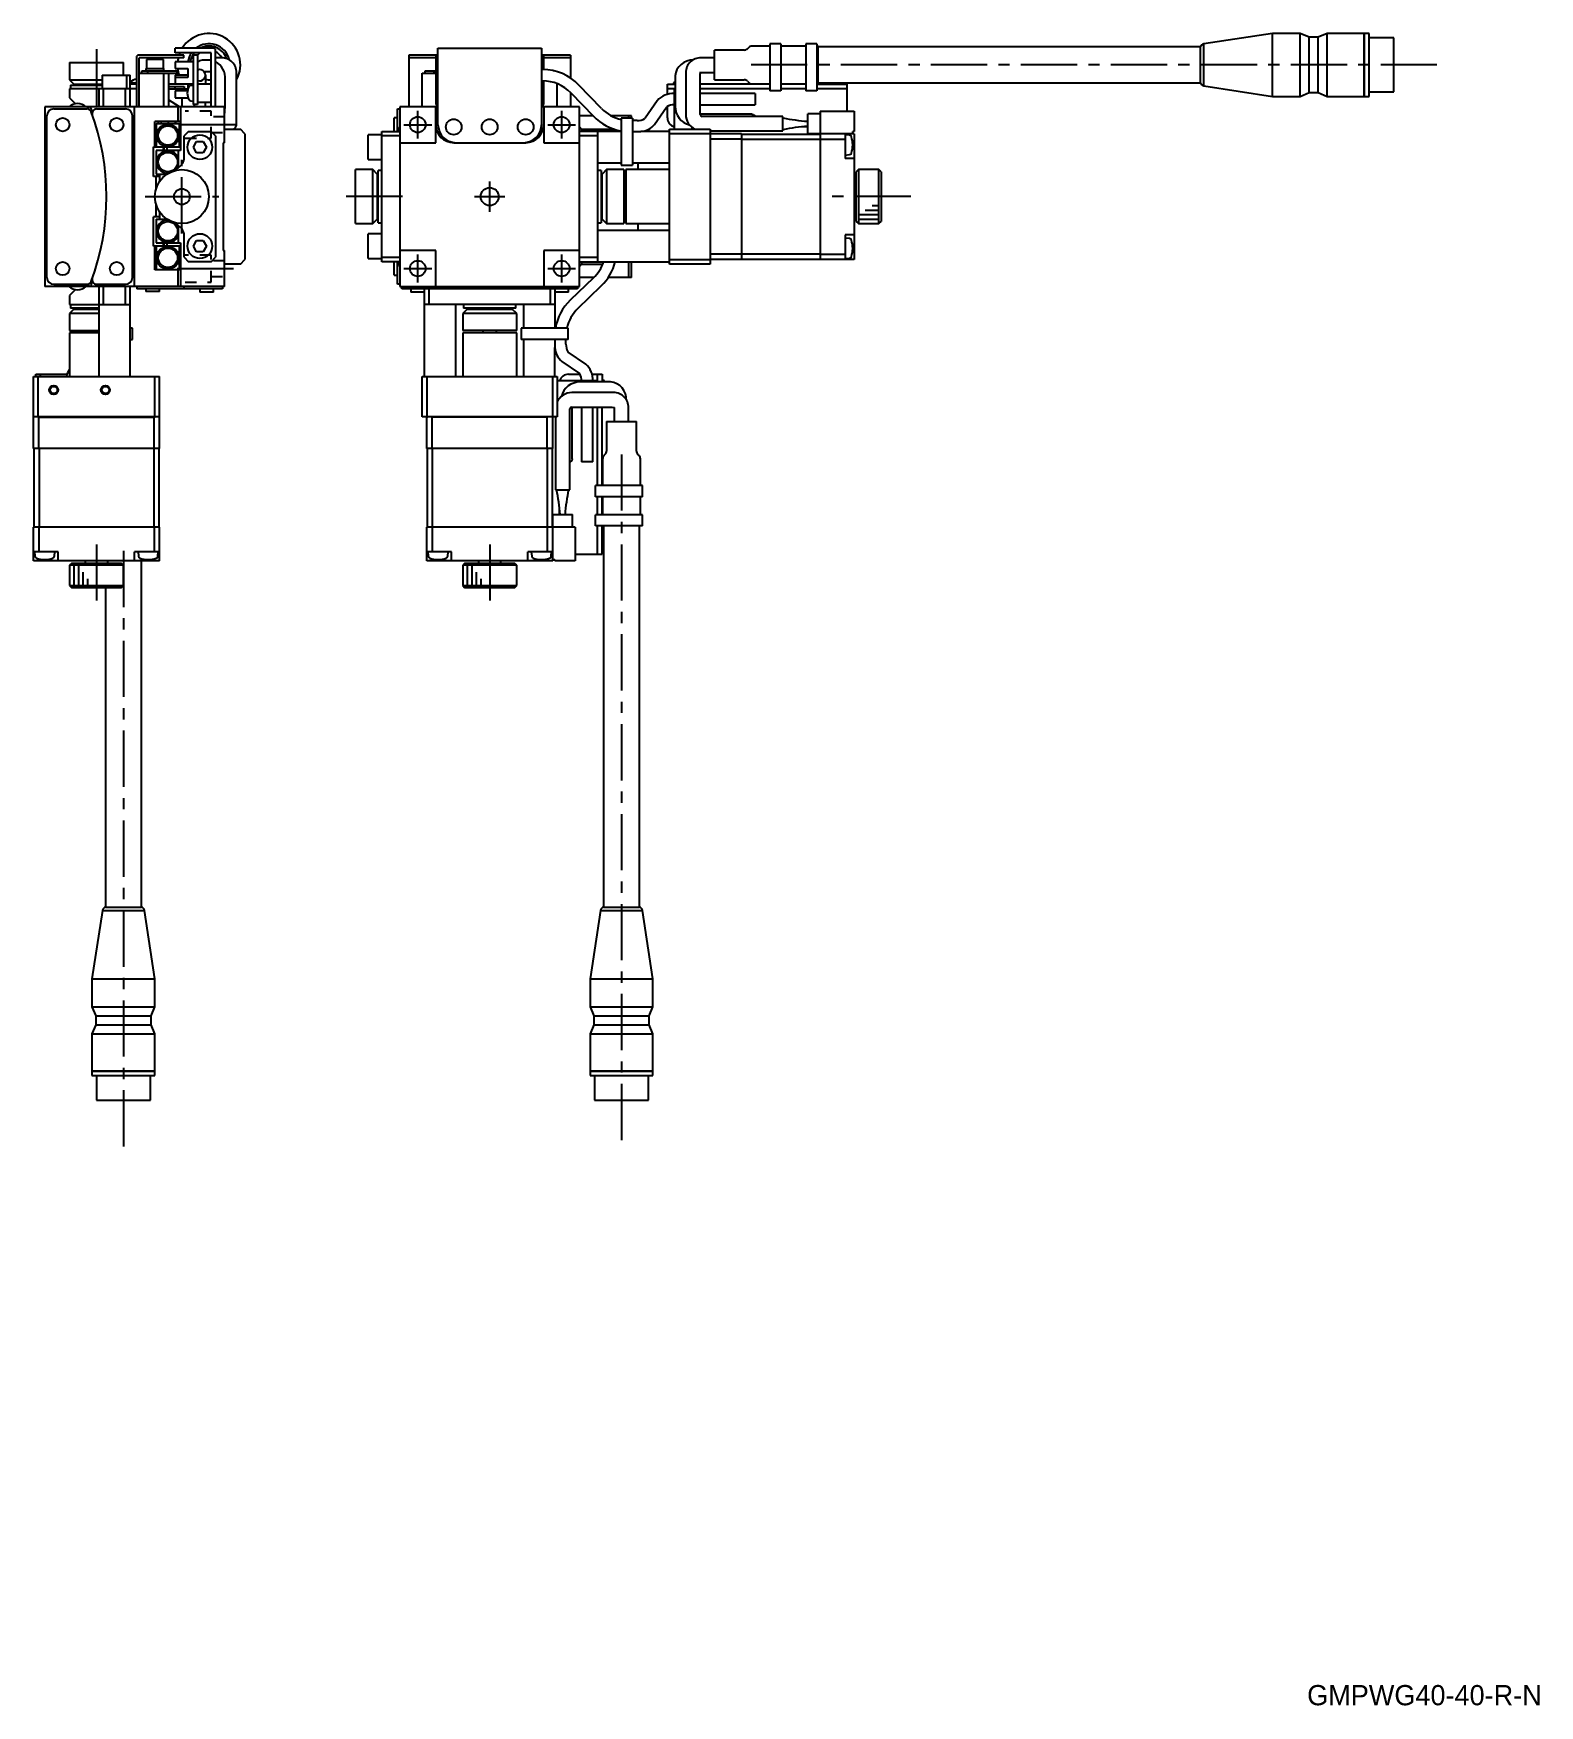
# Model space of a CAD drawing. Extents: x -229 to 424, y 17 to 459.
# Drawn here: x 88.8 to 423.7, y 16.9 to 388.9 of the extents above; entities that cross this region are included whole.
import ezdxf

# ---------------------------------------------------------------- set-up
doc = ezdxf.new("R2010")
doc.units = 0
doc.header["$LTSCALE"] = 10
doc.linetypes.add('CENTER', pattern=[2, 1.25, -0.25, 0.25, -0.25])
doc.linetypes.add('DOT', pattern=[0.5, 0.25, -0.25])
doc.layers.add('1', color=7, linetype='CONTINUOUS')
doc.styles.get("Standard").update_dxf_attribs({"font": 'FGP教科書体NT-M'})

msp = doc.modelspace()

# ---------------------------------------------------------------- linework, layer by layer
at = {"layer": '1', "color": 7, "linetype": 'CONTINUOUS'}
for p, q in [((364.279186, 388.86519), (349.045203, 386.549516)), ((364.279186, 374.865192), (364.279186, 388.86519)), ((370.472185, 388.86519), (364.279186, 388.86519)), ((370.472185, 374.865192), (370.472185, 388.86519)), ((372.472185, 388.015191), (370.472185, 388.86519)), ((372.472185, 375.715191), (372.472185, 388.015191)), ((374.472185, 388.015191), (372.472185, 388.015191)), ((376.472185, 388.86519), (374.472185, 388.015191)), ((374.472185, 375.715191), (374.472185, 388.015191)), ((376.472185, 374.865192), (376.472185, 388.86519)), ((384.729185, 388.86519), (376.472185, 388.86519)), ((384.729185, 374.865192), (384.729185, 388.86519)), ((384.779185, 388.81519), (384.729185, 388.86519)), ((384.779185, 374.865192), (384.779185, 388.86519)), ((385.779187, 388.86519), (384.779185, 388.86519)), ((385.779187, 374.865192), (385.779187, 388.86519)), ((391.279188, 387.865189), (385.779187, 387.865189)), ((391.279188, 375.865193), (391.279188, 387.865189)), ((111.744128, 383.565191), (111.744128, 372.565191)), ((122.244128, 384.065191), (112.244128, 384.065191)), ((122.244128, 383.465191), (112.344128, 383.465191)), ((112.344128, 372.565191), (112.344128, 383.465191)), ((120.344128, 384.565191), (120.344128, 385.565191)), ((128.844128, 385.565191), (120.344128, 385.565191)), ((128.344128, 384.565191), (120.344128, 384.565191)), ((122.244128, 383.465191), (122.244128, 384.065191)), ((125.344128, 384.065191), (124.344128, 384.065191)), ((124.344128, 384.065191), (124.344128, 373.065191)), ((125.344128, 384.065191), (125.344128, 373.065191)), ((128.344128, 372.565191), (128.344128, 384.565191)), ((129.344128, 372.565191), (129.344128, 385.065191)), ((130.98676, 383.41372), (129.344128, 383.41372)), ((178.77919, 384.065191), (172.279189, 384.065191)), ((172.279189, 384.065191), (172.279189, 372.565191)), ((178.27919, 383.465191), (172.279189, 383.465191)), ((178.27919, 384.065191), (178.27919, 373.065191)), ((178.77919, 385.565191), (201.77919, 385.565191)), ((178.77919, 368.565191), (178.77919, 385.565191)), ((201.77919, 385.565191), (201.77919, 368.565191)), ((208.279189, 384.065191), (201.77919, 384.065191)), ((202.27919, 380.812528), (202.27919, 384.065191)), ((208.279189, 383.465191), (202.27919, 383.465191)), ((208.279189, 384.065191), (208.279189, 378.922842)), ((240.279186, 383.41372), (236.893403, 383.41372)), ((240.279186, 378.565191), (240.279186, 385.165191)), ((246.864973, 385.165191), (240.279186, 385.165191)), ((247.886293, 385.772298), (247.572079, 385.458084)), ((252.52919, 386.065191), (248.5934, 386.065191)), ((255.029186, 386.565191), (252.529186, 386.565191)), ((252.529186, 386.565191), (252.529186, 376.065191)), ((255.029186, 386.565191), (255.029186, 376.065191)), ((260.52919, 386.065191), (255.02919, 386.065191)), ((263.029186, 386.565191), (260.529186, 386.565191)), ((260.529186, 386.565191), (260.529186, 376.065191)), ((263.029186, 386.565191), (263.029186, 376.065191)), ((263.279186, 386.065191), (263.02919, 386.065191)), ((263.279186, 377.665191), (263.279186, 386.065191)), ((348.32153, 385.865191), (263.279186, 385.865191)), ((348.32153, 377.865191), (348.32153, 385.865191)), ((349.045203, 377.180865), (349.045203, 386.549516)), ((96.844128, 382.365191), (96.844128, 378.565191)), ((96.844128, 382.365191), (108.844128, 382.365191)), ((104.094128, 379.565191), (104.094128, 376.565191)), ((104.094128, 379.565191), (110.344128, 379.565191)), ((108.844128, 379.565191), (108.844128, 382.365191)), ((109.594128, 376.565191), (109.594128, 379.565191)), ((110.344128, 372.565191), (110.344128, 379.565191)), ((112.344128, 380.065191), (120.969055, 380.065191)), ((112.960615, 380.065191), (112.960615, 380.565191)), ((112.960615, 380.565191), (120.969055, 380.565191)), ((113.844128, 381.065191), (117.844128, 381.065191)), ((113.844128, 381.065191), (113.844128, 380.565191)), ((117.744128, 383.065191), (113.944128, 383.065191)), ((113.944128, 383.065191), (113.944128, 381.065191)), ((114.295605, 380.065191), (114.295605, 380.565191)), ((117.744128, 381.065191), (117.744128, 383.065191)), ((117.844128, 380.565191), (117.844128, 381.065191)), ((117.844128, 372.565191), (117.844128, 380.065191)), ((118.844128, 380.065191), (118.844128, 372.565191)), ((120.344128, 382.565191), (120.344128, 381.065191)), ((124.344128, 382.565191), (120.344128, 382.565191)), ((120.344128, 381.065191), (123.144128, 381.065191)), ((123.144128, 379.565191), (120.344128, 379.565191)), ((120.344128, 379.565191), (120.344128, 377.565191)), ((120.759998, 380.065191), (120.759998, 380.565191)), ((120.969055, 380.065191), (120.969055, 380.565191)), ((123.144128, 381.065191), (123.144128, 379.065191)), ((128.102355, 382.889603), (126.334588, 382.889603)), ((126.783726, 380.389603), (128.102355, 380.389603)), ((127.094128, 379.565191), (127.094128, 377.565191)), ((128.344185, 382.878955), (128.102355, 382.889603)), ((128.102355, 380.389603), (128.344128, 380.291537)), ((134.000974, 368.81372), (134.000974, 379.81372)), ((175.279189, 372.565191), (175.279189, 380.065191)), ((175.279189, 380.065191), (178.27919, 380.065191)), ((175.933317, 380.065191), (175.933317, 380.565191)), ((175.933317, 380.565191), (178.27919, 380.565191)), ((177.92236, 380.065191), (177.92236, 380.565191)), ((178.235946, 380.065191), (178.235946, 380.565191)), ((202.034442, 380.815191), (201.77919, 380.815191)), ((204.625062, 380.565191), (204.392937, 380.565191)), ((204.625062, 380.565191), (204.625062, 380.512848)), ((233.87919, 379.81372), (233.87919, 370.81372)), ((235.31015, 382.889603), (234.875855, 382.889603)), ((237.07919, 379.81372), (237.209087, 380.316173)), ((237.07919, 370.81372), (237.07919, 379.81372)), ((237.151971, 380.21372), (240.279186, 380.21372)), ((96.844128, 378.565191), (104.094128, 378.565191)), ((96.844128, 378.565191), (97.844128, 377.565191)), ((96.844128, 376.565191), (96.844128, 374.565191)), ((111.744128, 376.565191), (96.844128, 376.565191)), ((97.044128, 377.365191), (104.094128, 377.365191)), ((97.044128, 377.365191), (97.044128, 376.565191)), ((97.844128, 377.565191), (104.094128, 377.565191)), ((99.844128, 377.565191), (99.844128, 377.365191)), ((103.344128, 376.565191), (103.344128, 372.565191)), ((104.344128, 376.565191), (104.344128, 372.565191)), ((109.344128, 372.565191), (109.344128, 376.565191)), ((110.344128, 377.857438), (111.744128, 377.857438)), ((111.744128, 377.565191), (110.344128, 377.565191)), ((124.344128, 377.565191), (118.844128, 377.565191)), ((118.844128, 377.065191), (122.344128, 377.065191)), ((118.844128, 376.565191), (123.144128, 376.565191)), ((123.144128, 379.065191), (120.344128, 379.065191)), ((120.344128, 376.565191), (120.344128, 377.065191)), ((120.344128, 376.065191), (120.344128, 374.565191)), ((123.086088, 376.065191), (120.344128, 376.065191)), ((121.844128, 376.565191), (121.844128, 376.065191)), ((122.344128, 377.065191), (122.344128, 376.565191)), ((123.144128, 377.565191), (123.144128, 376.333305)), ((124.344128, 377.315191), (123.810228, 377.268481)), ((128.344128, 377.565191), (125.344128, 377.565191)), ((131.473675, 372.639603), (131.473675, 378.639603)), ((201.77919, 378.315191), (202.034442, 378.315191)), ((202.27919, 373.065191), (202.27919, 378.311767)), ((205.279189, 372.565191), (205.279189, 377.691329)), ((208.279189, 375.694271), (208.279189, 372.565191)), ((215.135851, 372.193295), (210.127014, 377.380098)), ((229.77919, 377.565191), (231.504535, 377.565191)), ((229.77919, 375.3005), (229.77919, 377.565191)), ((231.504535, 376.565191), (229.77919, 376.565191)), ((231.12919, 377.857438), (231.504535, 377.857438)), ((231.12919, 377.857438), (231.12919, 377.565191)), ((231.27919, 376.565191), (231.27919, 367.565191)), ((231.504535, 378.639603), (231.504535, 372.639603)), ((252.52919, 377.565191), (237.07919, 377.565191)), ((252.52919, 376.565191), (237.07919, 376.565191)), ((240.279186, 378.565191), (246.864973, 378.565191)), ((247.572079, 378.272298), (247.886293, 377.958084)), ((248.5934, 377.665191), (252.52919, 377.665191)), ((255.029186, 376.065191), (252.529186, 376.065191)), ((255.029186, 377.665191), (260.52919, 377.665191)), ((260.52919, 377.565191), (255.029186, 377.565191)), ((260.52919, 376.565191), (255.02919, 376.565191)), ((263.029186, 376.065191), (260.529186, 376.065191)), ((263.029186, 377.665191), (263.279186, 377.665191)), ((263.029186, 377.565191), (269.77919, 377.565191)), ((269.77919, 376.565191), (263.02919, 376.565191)), ((263.279186, 377.865191), (348.32153, 377.865191)), ((269.77919, 371.565191), (269.77919, 377.565191)), ((349.045203, 377.180865), (364.279186, 374.865192)), ((370.472185, 374.865192), (372.472185, 375.715191)), ((372.472185, 375.715191), (374.472185, 375.715191)), ((374.472185, 375.715191), (376.472185, 374.865192)), ((385.779187, 375.865193), (391.279188, 375.865193)), ((91.344128, 372.565191), (91.344128, 332.565191)), ((131.344128, 372.565191), (91.344128, 372.565191)), ((93.344128, 372.065191), (100.743647, 372.065191)), ((96.844128, 374.565191), (98.180214, 373.229105)), ((102.873852, 372.065191), (109.344128, 372.065191)), ((111.344128, 332.565191), (111.344128, 372.565191)), ((121.331726, 372.565191), (118.844128, 374.119614)), ((120.344128, 374.565191), (123.215701, 374.565191)), ((121.030927, 369.265191), (121.030927, 372.565191)), ((121.550965, 372.565191), (121.550965, 362.815191)), ((121.844128, 374.565191), (121.844128, 372.565191)), ((123.810228, 373.861901), (124.344128, 373.815191)), ((125.344128, 373.065191), (124.344128, 373.065191)), ((124.594128, 373.065191), (124.594128, 372.565191)), ((125.344128, 373.565191), (128.344128, 373.565191)), ((127.094128, 372.565191), (127.094128, 373.565191)), ((131.344128, 364.565191), (131.344128, 372.565191)), ((131.344278, 370.569608), (131.473675, 372.639603)), ((169.779189, 372.065191), (170.279189, 372.065191)), ((169.779189, 367.242224), (169.779189, 372.065191)), ((178.77919, 372.565191), (170.27919, 372.565191)), ((170.27919, 372.565191), (170.27919, 332.565191)), ((178.27919, 373.065191), (178.77919, 373.065191)), ((178.27919, 364.565191), (178.27919, 372.565191)), ((201.77919, 373.065191), (202.27919, 373.065191)), ((210.27919, 372.565191), (201.77919, 372.565191)), ((202.27919, 372.565191), (202.27919, 364.565191)), ((208.328665, 375.643452), (213.337502, 370.456649)), ((210.27919, 332.565191), (210.27919, 372.565191)), ((227.540743, 373.908762), (224.873412, 370.025284)), ((226.934151, 368.609885), (229.601482, 372.493362)), ((229.601481, 372.493361), (229.683964, 372.570085)), ((229.77919, 370.065191), (229.77919, 372.634336)), ((249.289568, 375.497091), (237.07919, 375.497091)), ((237.07919, 372.997091), (249.289568, 372.997091)), ((249.289568, 375.497091), (249.289568, 372.997091)), ((364.279186, 374.865192), (370.472185, 374.865192)), ((376.472185, 374.865192), (384.729185, 374.865192)), ((384.729185, 374.865192), (384.779185, 374.915192)), ((384.779185, 374.865192), (385.779187, 374.865192)), ((91.844128, 334.565191), (91.844128, 370.565191)), ((110.844128, 334.565191), (110.844128, 370.565191)), ((115.813113, 363.615191), (115.813113, 369.265191)), ((121.550965, 369.265191), (115.813113, 369.265191)), ((116.114878, 368.865191), (116.114878, 363.615191)), ((116.114878, 368.865191), (121.550965, 368.865191)), ((116.612394, 368.865191), (116.659041, 369.265191)), ((117.164468, 369.265191), (117.20465, 368.865191)), ((118.844128, 368.865191), (118.844128, 369.265191)), ((120.353383, 368.865221), (120.432028, 369.265208)), ((121.310191, 363.615191), (121.310191, 368.865191)), ((169.029189, 367.065191), (169.029189, 370.065191)), ((169.779189, 370.065191), (169.029189, 370.065191)), ((213.232684, 370.565191), (210.279189, 370.565191)), ((221.779189, 370.565191), (217.285869, 370.565191)), ((222.02919, 370.021556), (219.52919, 370.021556)), ((219.52919, 370.021556), (219.52919, 359.565191)), ((221.179189, 370.021556), (221.179189, 370.565191)), ((221.779189, 370.021556), (221.779189, 370.565191)), ((222.02919, 370.021556), (222.02919, 359.565191)), ((223.084704, 369.521556), (222.02919, 369.521556)), ((224.873413, 370.025285), (224.79093, 369.948562)), ((248.587263, 370.889603), (237.07919, 370.889603)), ((255.47919, 370.41372), (237.47919, 370.41372)), ((248.587263, 370.889603), (248.664238, 370.886066)), ((248.664238, 370.886066), (248.740777, 370.875475)), ((248.740777, 370.875475), (248.816448, 370.85789)), ((248.816448, 370.85789), (248.890821, 370.83341)), ((248.890821, 370.83341), (248.963476, 370.802173)), ((248.963476, 370.802173), (249.034003, 370.764358)), ((249.034003, 370.764358), (249.102001, 370.720177)), ((249.102001, 370.720177), (249.167086, 370.669881)), ((249.167086, 370.669881), (249.22889, 370.613754)), ((249.22889, 370.613754), (249.287062, 370.552114)), ((249.287062, 370.552114), (249.341274, 370.48531)), ((249.341274, 370.48531), (249.391219, 370.41372)), ((255.47919, 367.21372), (255.47919, 370.41372)), ((260.97919, 366.565191), (260.97919, 370.965191)), ((263.77919, 370.965191), (260.97919, 370.965191)), ((263.77919, 371.565191), (271.27919, 371.565191)), ((263.77919, 371.565191), (263.77919, 338.565191)), ((271.27919, 371.565191), (271.27919, 367.065191)), ((111.044128, 364.565191), (111.044128, 340.565191)), ((111.344128, 364.565191), (111.044128, 364.565191)), ((123.344128, 367.065191), (122.344128, 366.065191)), ((122.344128, 361.225445), (122.344128, 366.065191)), ((123.344128, 367.065191), (128.344128, 367.065191)), ((124.400752, 363.565191), (125.12244, 364.815191)), ((125.12244, 364.815191), (126.565816, 364.815191)), ((126.565816, 364.815191), (127.287504, 363.565191)), ((129.344128, 366.065191), (128.344128, 367.065191)), ((129.344128, 366.065191), (129.344128, 339.065191)), ((131.344128, 364.565191), (131.044128, 364.565191)), ((131.044128, 364.565191), (131.044128, 340.565191)), ((131.344128, 367.565191), (134.844128, 367.565191)), ((135.844128, 366.565191), (134.844128, 367.565191)), ((135.844128, 366.565191), (135.844128, 338.565191)), ((163.27919, 360.815191), (163.27919, 366.315191)), ((166.27919, 366.315191), (163.27919, 366.315191)), ((166.27919, 367.065191), (170.27919, 367.065191)), ((166.27919, 338.065191), (166.27919, 367.065191)), ((170.27919, 366.065191), (166.27919, 366.065191)), ((170.27919, 364.565191), (178.27919, 364.565191)), ((182.27919, 364.565191), (198.27919, 364.565191)), ((202.27919, 364.565191), (210.27919, 364.565191)), ((219.52919, 367.065191), (210.27919, 367.065191)), ((214.27919, 366.065191), (210.27919, 366.065191)), ((210.632489, 367.565191), (217.779189, 367.565191)), ((214.27919, 367.065191), (214.27919, 338.065191)), ((217.779189, 367.565191), (217.779189, 367.065191)), ((222.02919, 367.053804), (223.084704, 367.053804)), ((223.084704, 367.053804), (223.843439, 367.06518)), ((230.27919, 367.065191), (223.847214, 367.065191)), ((230.27919, 367.565191), (239.27919, 367.565191)), ((230.27919, 337.565191), (230.27919, 367.565191)), ((239.27919, 366.565191), (230.27919, 366.565191)), ((235.27919, 367.565191), (235.27919, 367.964159)), ((239.27919, 367.565191), (239.27919, 337.565191)), ((239.27919, 367.21372), (255.47919, 367.21372)), ((239.37919, 366.565191), (239.27919, 366.465191)), ((239.27919, 365.415191), (239.32919, 365.365191)), ((239.32919, 365.365191), (239.32919, 339.765191)), ((246.27919, 365.365191), (239.32919, 365.365191)), ((246.27919, 366.565191), (239.37919, 366.565191)), ((246.27919, 366.565191), (246.27919, 338.565191)), ((246.27919, 366.465191), (263.77919, 366.465191)), ((246.27919, 365.32377), (263.77919, 365.32377)), ((260.97919, 368.065191), (259.589741, 368.065191)), ((271.27919, 366.565191), (260.97919, 366.565191)), ((263.77919, 365.365191), (269.27919, 365.365191)), ((269.27919, 366.565191), (269.27919, 361.065191)), ((270.264469, 366.22899), (269.27919, 366.315191)), ((270.97919, 366.565191), (270.97919, 367.065191)), ((271.27919, 367.065191), (270.97919, 367.065191)), ((271.27919, 366.565191), (271.27919, 338.565191)), ((115.498941, 357.065191), (115.498941, 363.615191)), ((115.498941, 363.615191), (121.550965, 363.615191)), ((116.114878, 362.815191), (116.114878, 357.565191)), ((121.550965, 362.815191), (116.114878, 362.815191)), ((117.661839, 363.615191), (117.875749, 363.820853)), ((117.875749, 362.609528), (117.661839, 362.815191)), ((117.677108, 362.815245), (117.795915, 363.365191)), ((117.795915, 363.365191), (117.905837, 362.815196)), ((118.544128, 362.815191), (118.544128, 363.615191)), ((119.571342, 363.806014), (119.769405, 363.615191)), ((119.769405, 362.815191), (119.571342, 362.624368)), ((121.030927, 362.815191), (121.030927, 359.023892)), ((125.12244, 362.315191), (124.400752, 363.565191)), ((126.565816, 362.315191), (125.12244, 362.315191)), ((127.287504, 363.565191), (126.565816, 362.315191)), ((163.27919, 360.815191), (166.27919, 360.815191)), ((269.27919, 361.815191), (270.264469, 361.901392)), ((271.27919, 361.065191), (269.27919, 361.065191)), ((116.844128, 357.065191), (115.498941, 357.065191)), ((116.114878, 357.565191), (118.527503, 357.565191)), ((116.127151, 354.386226), (116.127151, 357.065191)), ((116.844128, 357.565191), (116.844128, 355.881816)), ((118.844128, 357.761343), (121.094128, 359.060381)), ((160.47919, 346.565191), (160.47919, 358.565191)), ((164.27919, 358.565191), (160.47919, 358.565191)), ((164.27919, 346.565191), (164.27919, 358.565191)), ((165.27919, 357.565191), (164.27919, 358.565191)), ((165.27919, 357.565191), (165.27919, 347.565191)), ((165.47919, 346.765191), (165.47919, 358.365191)), ((166.27919, 358.365191), (165.47919, 358.365191)), ((214.27919, 360.065191), (219.52919, 360.065191)), ((215.07919, 358.365191), (214.27919, 358.365191)), ((215.07919, 358.365191), (215.07919, 346.765191)), ((216.27919, 358.565191), (215.27919, 357.565191)), ((215.27919, 347.565191), (215.27919, 357.565191)), ((216.27919, 358.565191), (216.27919, 346.565191)), ((220.07919, 358.565191), (216.27919, 358.565191)), ((219.52919, 359.565191), (222.02919, 359.565191)), ((220.07919, 358.565191), (220.07919, 346.565191)), ((220.57919, 358.565191), (220.57919, 346.565191)), ((230.27919, 358.565191), (220.57919, 358.565191)), ((222.02919, 360.065191), (230.27919, 360.065191)), ((223.279189, 358.565191), (223.279189, 360.065191)), ((272.27919, 358.565191), (271.77919, 358.065191)), ((271.77919, 347.065191), (271.77919, 358.065191)), ((272.27919, 358.565191), (272.27919, 346.565191)), ((276.77919, 358.565191), (272.27919, 358.565191)), ((276.77919, 346.565191), (276.77919, 358.565191)), ((277.27919, 358.065191), (276.77919, 358.565191)), ((277.27919, 358.065191), (277.27919, 347.065191)), ((165.47919, 355.565191), (165.27919, 355.565191)), ((215.27919, 355.565191), (215.07919, 355.565191)), ((220.57919, 354.065191), (220.07919, 354.065191)), ((271.77919, 355.065191), (271.27919, 355.065191)), ((116.127151, 348.065191), (116.127151, 350.744156)), ((220.07919, 351.065191), (220.57919, 351.065191)), ((271.27919, 350.065191), (271.77919, 350.065191)), ((115.498941, 341.515191), (115.498941, 348.065191)), ((116.844128, 348.065191), (115.498941, 348.065191)), ((116.114878, 347.565191), (116.114878, 342.315191)), ((116.114878, 347.565191), (118.527503, 347.565191)), ((116.844128, 349.248566), (116.844128, 347.565191)), ((121.094128, 346.07), (118.844128, 347.369038)), ((121.030927, 346.106489), (121.030927, 342.315191)), ((160.47919, 346.565191), (164.27919, 346.565191)), ((164.27919, 346.565191), (165.27919, 347.565191)), ((165.27919, 349.565191), (165.47919, 349.565191)), ((165.47919, 346.765191), (166.27919, 346.765191)), ((214.27919, 346.765191), (215.07919, 346.765191)), ((215.07919, 349.565191), (215.27919, 349.565191)), ((215.27919, 347.565191), (216.27919, 346.565191)), ((216.27919, 346.565191), (220.07919, 346.565191)), ((220.57919, 346.565191), (230.27919, 346.565191)), ((223.279189, 345.065191), (223.279189, 346.565191)), ((271.77919, 347.065191), (272.27919, 346.565191)), ((272.27919, 346.565191), (276.77919, 346.565191)), ((276.77919, 346.565191), (277.27919, 347.065191)), ((116.114878, 342.315191), (121.550965, 342.315191)), ((117.661839, 342.315191), (117.875749, 342.520853)), ((117.795915, 341.765191), (117.677108, 342.315131)), ((117.905837, 342.315166), (117.795915, 341.765191)), ((118.544128, 341.515191), (118.544128, 342.315191)), ((119.571342, 342.506014), (119.769405, 342.315191)), ((121.550965, 342.315191), (121.550965, 332.565191)), ((122.344128, 339.065191), (122.344128, 343.904937)), ((124.400752, 341.565191), (125.12244, 342.815191)), ((125.12244, 342.815191), (126.565816, 342.815191)), ((126.565816, 342.815191), (127.287504, 341.565191)), ((163.27919, 338.815191), (163.27919, 344.315191)), ((166.27919, 344.315191), (163.27919, 344.315191)), ((230.27919, 345.065191), (214.27919, 345.065191)), ((271.27919, 344.065191), (269.27919, 344.065191)), ((269.27919, 344.065191), (269.27919, 338.565191)), ((270.264469, 343.22899), (269.27919, 343.315191)), ((111.044128, 340.565191), (111.344128, 340.565191)), ((121.550965, 341.515191), (115.498941, 341.515191)), ((115.813113, 336.265191), (115.813113, 341.515191)), ((116.114878, 341.515191), (116.114878, 336.265191)), ((117.875749, 341.309528), (117.661839, 341.515191)), ((119.769405, 341.515191), (119.571342, 341.324368)), ((121.310191, 336.265191), (121.310191, 341.515191)), ((122.344128, 339.065191), (123.344128, 338.065191)), ((125.12244, 340.315191), (124.400752, 341.565191)), ((126.565816, 340.315191), (125.12244, 340.315191)), ((127.287504, 341.565191), (126.565816, 340.315191)), ((128.344128, 338.065191), (129.344128, 339.065191)), ((131.044128, 340.565191), (131.344128, 340.565191)), ((131.344128, 332.565191), (131.344128, 340.565191)), ((134.844128, 337.565191), (135.844128, 338.565191)), ((163.27919, 338.815191), (166.27919, 338.815191)), ((166.27919, 339.065191), (170.27919, 339.065191)), ((178.27919, 340.565191), (170.27919, 340.565191)), ((178.27919, 332.565191), (178.27919, 340.565191)), ((202.27919, 340.565191), (202.27919, 332.565191)), ((210.27919, 340.565191), (202.27919, 340.565191)), ((210.27919, 339.065191), (214.27919, 339.065191)), ((230.27919, 338.565191), (239.27919, 338.565191)), ((239.32919, 339.765191), (239.27919, 339.715191)), ((239.27919, 338.665191), (239.37919, 338.565191)), ((246.27919, 339.765191), (239.32919, 339.765191)), ((246.27919, 338.565191), (239.37919, 338.565191)), ((246.27919, 339.806612), (263.77919, 339.806612)), ((246.27919, 338.665191), (263.77919, 338.665191)), ((263.77919, 339.765191), (269.27919, 339.765191)), ((271.27919, 338.565191), (263.77919, 338.565191)), ((269.27919, 338.815191), (270.264469, 338.901392)), ((121.310191, 336.265191), (115.813113, 336.265191)), ((121.030927, 332.565191), (121.030927, 336.265191)), ((128.344128, 338.065191), (123.344128, 338.065191)), ((134.844128, 337.565191), (131.344128, 337.565191)), ((170.27919, 338.065191), (166.27919, 338.065191)), ((169.029189, 335.065191), (169.029189, 338.065191)), ((169.029189, 335.065191), (169.779189, 335.065191)), ((169.779189, 333.065191), (169.779189, 337.888158)), ((210.27919, 338.065191), (230.27919, 338.065191)), ((210.632489, 337.565191), (215.405327, 337.565191)), ((221.179189, 334.565191), (221.179189, 338.065191)), ((221.779189, 334.565191), (221.779189, 338.065191)), ((239.27919, 337.565191), (230.27919, 337.565191)), ((131.344128, 332.565191), (91.344128, 332.565191)), ((93.344128, 333.065191), (100.743647, 333.065191)), ((98.180214, 331.901277), (96.844128, 330.565191)), ((102.873852, 333.065191), (109.344128, 333.065191)), ((103.344128, 332.565191), (103.344128, 312.565191)), ((104.344128, 332.565191), (104.344128, 328.565191)), ((109.344128, 328.565191), (109.344128, 332.565191)), ((110.344128, 312.565191), (110.344128, 332.565191)), ((111.844128, 332.565191), (111.844128, 332.065191)), ((130.844128, 332.065191), (111.844128, 332.065191)), ((113.844128, 332.065191), (113.844128, 331.465191)), ((116.844128, 331.465191), (113.844128, 331.465191)), ((116.844128, 331.465191), (116.844128, 332.065191)), ((122.260602, 332.565191), (122.260602, 332.065191)), ((125.844128, 332.065191), (125.844128, 331.315191)), ((128.844128, 331.315191), (125.844128, 331.315191)), ((128.844128, 331.315191), (128.844128, 332.065191)), ((130.844128, 332.565191), (130.844128, 332.065191)), ((170.279189, 333.065191), (169.779189, 333.065191)), ((170.27919, 332.565191), (210.27919, 332.565191)), ((170.77919, 332.065191), (170.77919, 332.565191)), ((209.77919, 332.065191), (170.77919, 332.065191)), ((172.77919, 332.065191), (172.77919, 331.315191)), ((175.77919, 331.315191), (172.77919, 331.315191)), ((175.77919, 312.565191), (175.77919, 332.065191)), ((176.779189, 332.065191), (176.779189, 328.565191)), ((203.779189, 328.565191), (203.779189, 332.065191)), ((204.77919, 332.065191), (204.77919, 323.315191)), ((207.77919, 331.315191), (204.77919, 331.315191)), ((207.77919, 331.315191), (207.77919, 332.065191)), ((213.35745, 334.515716), (208.170648, 329.506879)), ((209.77919, 332.565191), (209.77919, 332.065191)), ((209.907294, 327.70853), (215.094096, 332.717366)), ((213.408269, 334.565191), (210.279189, 334.565191)), ((221.779189, 334.565191), (216.63684, 334.565191)), ((96.844128, 330.565191), (96.844128, 328.565191)), ((96.844128, 328.565191), (110.344128, 328.565191)), ((97.844128, 327.565191), (96.844128, 326.565191)), ((97.044128, 328.565191), (97.044128, 327.765191)), ((103.344128, 327.765191), (97.044128, 327.765191)), ((97.844128, 327.565191), (103.344128, 327.565191)), ((99.844128, 327.765191), (99.844128, 327.565191)), ((204.779189, 328.565191), (175.779189, 328.565191)), ((182.779189, 312.565191), (182.779189, 328.565191)), ((185.279189, 327.565191), (184.279189, 326.565191)), ((184.479189, 328.565191), (184.479189, 327.765191)), ((196.079189, 327.765191), (184.479189, 327.765191)), ((185.279189, 327.565191), (195.279189, 327.565191)), ((187.279189, 327.765191), (187.279189, 327.565191)), ((193.279189, 327.565191), (193.279189, 327.765191)), ((196.279189, 326.565191), (195.279189, 327.565191)), ((196.079189, 327.765191), (196.079189, 328.565191)), ((197.779189, 328.565191), (197.779189, 323.315191)), ((96.844128, 326.565191), (96.844128, 322.765191)), ((103.344128, 326.565191), (96.844128, 326.565191)), ((196.279189, 326.565191), (184.279189, 326.565191)), ((184.279189, 326.565191), (184.279189, 322.765191)), ((196.279189, 322.765191), (196.279189, 326.565191)), ((96.844128, 322.765191), (103.344128, 322.765191)), ((96.844128, 322.265191), (96.844128, 312.565191)), ((103.344128, 322.265191), (96.844128, 322.265191)), ((101.344128, 322.765191), (101.344128, 322.265191)), ((110.844128, 323.315191), (110.344128, 323.315191)), ((110.344128, 320.815191), (110.844128, 320.815191)), ((110.844128, 320.815191), (110.844128, 323.315191)), ((196.279189, 322.765191), (184.279189, 322.765191)), ((196.279189, 322.265191), (184.279189, 322.265191)), ((184.279189, 322.265191), (184.279189, 312.565191)), ((188.779189, 322.765191), (188.779189, 322.265191)), ((191.779189, 322.265191), (191.779189, 322.765191)), ((196.279189, 312.565191), (196.279189, 322.265191)), ((197.279189, 323.315191), (197.279189, 320.815191)), ((207.735554, 323.315191), (197.279189, 323.315191)), ((207.735554, 320.815191), (197.279189, 320.815191)), ((197.779189, 320.815191), (197.779189, 312.565191)), ((204.767802, 320.815191), (204.767802, 319.759677)), ((207.235554, 319.759677), (207.235554, 320.815191)), ((207.735554, 320.815191), (207.735554, 323.315191)), ((204.767802, 319.759677), (204.779179, 319.000942)), ((204.779189, 312.565191), (204.779189, 318.997167)), ((207.739284, 317.970968), (207.66256, 318.053451)), ((211.62276, 315.303637), (207.739283, 317.970969)), ((88.844128, 303.565191), (88.844128, 312.565191)), ((88.844128, 312.565191), (116.844128, 312.565191)), ((89.344128, 312.565191), (89.344128, 313.065191)), ((89.344128, 313.065191), (96.314298, 313.065191)), ((89.844128, 312.565191), (89.844128, 303.565191)), ((90.344128, 313.065191), (90.344128, 312.565191)), ((115.844128, 303.565191), (115.844128, 312.565191)), ((116.844128, 303.565191), (116.844128, 312.565191)), ((175.279189, 303.565191), (175.279189, 312.565191)), ((175.279189, 312.565191), (205.279189, 312.565191)), ((176.279189, 312.565191), (176.279189, 303.565191)), ((204.279189, 303.565191), (204.279189, 312.565191)), ((205.279189, 312.565191), (205.279189, 303.565191)), ((206.323883, 315.91023), (210.207361, 313.242899)), ((207.779189, 313.065191), (210.348335, 313.065191)), ((210.20736, 313.242899), (210.284084, 313.160417)), ((213.014498, 313.065191), (215.279189, 313.065191)), ((214.279189, 311.339846), (214.279189, 313.065191)), ((215.279189, 313.065191), (215.279189, 311.339846)), ((214.279189, 311.565191), (205.279189, 311.565191)), ((217.527718, 308.965191), (208.527718, 308.965191)), ((216.353602, 311.339846), (210.353602, 311.339846)), ((215.571437, 311.715191), (215.279189, 311.715191)), ((215.571437, 311.715191), (215.571437, 311.339846)), ((205.279189, 307.565191), (205.678157, 307.565191)), ((208.127718, 287.365191), (208.127718, 305.365191)), ((208.527718, 305.765191), (217.527718, 305.765191)), ((208.603602, 294.257118), (208.603602, 305.765191)), ((210.711089, 305.765191), (210.711089, 293.554813)), ((213.211089, 293.554813), (213.211089, 305.765191)), ((214.279189, 288.315191), (214.279189, 305.765191)), ((215.279189, 288.315191), (215.279189, 305.765191)), ((217.527718, 305.765191), (218.030171, 305.635293)), ((217.927718, 305.69241), (217.927718, 302.565194)), ((220.603602, 307.534231), (220.603602, 307.968525)), ((221.127718, 302.565194), (221.127718, 305.950977)), ((88.894128, 303.565191), (88.844128, 303.515191)), ((116.844128, 303.565191), (88.844128, 303.565191)), ((88.844128, 296.565191), (88.844128, 303.515191)), ((90.044128, 303.465191), (89.944128, 303.565191)), ((115.644128, 303.465191), (90.044128, 303.465191)), ((90.044128, 296.565191), (90.044128, 303.465191)), ((115.744128, 303.565191), (115.644128, 303.465191)), ((115.644128, 296.565191), (115.644128, 303.465191)), ((116.794128, 303.565191), (116.844128, 303.515191)), ((116.844128, 296.565191), (116.844128, 303.515191)), ((205.279189, 303.565191), (175.279189, 303.565191)), ((176.379189, 303.565191), (176.279189, 303.465191)), ((176.279189, 296.565191), (176.279189, 303.465191)), ((177.479189, 303.515191), (177.429189, 303.565191)), ((203.079189, 303.515191), (177.479189, 303.515191)), ((177.479189, 296.565191), (177.479189, 303.515191)), ((203.129189, 303.565191), (203.079189, 303.515191)), ((203.079189, 296.565191), (203.079189, 303.515191)), ((204.179189, 303.565191), (204.279189, 303.465191)), ((204.279189, 296.565191), (204.279189, 303.465191)), ((204.927718, 303.565191), (204.927718, 287.365191)), ((216.279189, 302.565194), (222.879189, 302.565194)), ((216.279189, 302.565194), (216.279189, 295.979408)), ((222.879189, 295.979408), (222.879189, 302.565194)), ((116.844128, 296.565191), (88.844128, 296.565191)), ((88.944128, 296.565191), (88.944128, 279.065191)), ((90.085549, 296.565191), (90.085549, 279.065191)), ((115.602707, 296.565191), (115.602707, 279.065191)), ((116.744128, 296.565191), (116.744128, 279.065191)), ((204.279189, 296.565191), (176.279189, 296.565191)), ((176.379189, 296.565191), (176.379189, 279.065191)), ((177.520611, 296.565191), (177.520611, 279.065191)), ((203.037768, 296.565191), (203.037768, 279.065191)), ((204.179189, 296.565191), (204.179189, 279.065191)), ((208.516172, 293.880904), (208.478356, 293.810378)), ((208.547408, 293.95356), (208.516172, 293.880904)), ((208.571888, 294.027933), (208.547408, 293.95356)), ((208.589473, 294.103604), (208.571888, 294.027933)), ((208.600064, 294.180143), (208.589473, 294.103604)), ((208.603602, 294.257118), (208.600064, 294.180143)), ((215.379189, 294.250981), (215.379189, 288.315194)), ((215.986296, 295.272301), (215.672082, 294.958088)), ((223.486296, 294.958088), (223.172082, 295.272301)), ((223.779189, 288.315191), (223.779189, 294.250981)), ((208.199309, 293.503106), (208.127718, 293.453161)), ((208.266113, 293.557318), (208.199309, 293.503106)), ((208.327752, 293.615491), (208.266113, 293.557318)), ((208.383879, 293.677295), (208.327752, 293.615491)), ((208.434175, 293.74238), (208.383879, 293.677295)), ((208.478356, 293.810378), (208.434175, 293.74238)), ((213.211089, 293.554813), (210.711089, 293.554813)), ((204.927718, 287.365191), (208.127718, 287.365191)), ((213.779189, 285.815194), (213.779189, 288.315194)), ((224.279189, 288.315194), (213.779189, 288.315194)), ((224.279189, 285.815194), (224.279189, 288.315194)), ((205.779189, 281.865191), (205.779189, 283.25464)), ((224.279189, 285.815194), (213.779189, 285.815194)), ((214.279189, 281.815191), (214.279189, 285.815191)), ((215.279189, 281.815191), (215.279189, 285.815194)), ((215.379189, 285.815194), (215.379189, 281.815194)), ((223.779189, 281.815191), (223.779189, 285.815191)), ((88.844128, 271.565191), (88.844128, 279.065191)), ((116.844128, 279.065191), (88.844128, 279.065191)), ((90.044128, 279.065191), (90.044128, 273.565191)), ((115.644128, 279.065191), (115.644128, 273.565191)), ((116.844128, 271.565191), (116.844128, 279.065191)), ((209.279189, 279.065191), (176.279189, 279.065191)), ((176.279189, 271.565191), (176.279189, 279.065191)), ((177.479189, 279.065191), (177.479189, 273.565191)), ((203.079189, 279.065191), (203.079189, 273.565191)), ((204.279189, 281.865191), (208.679189, 281.865191)), ((204.279189, 271.565191), (204.279189, 281.865191)), ((208.679189, 279.065191), (208.679189, 281.865191)), ((209.279189, 279.065191), (209.279189, 271.565191)), ((213.779189, 279.315194), (213.779189, 281.815194)), ((224.279189, 281.815194), (213.779189, 281.815194)), ((224.279189, 279.315194), (213.779189, 279.315194)), ((214.279189, 273.065191), (214.279189, 279.315191)), ((215.279189, 273.065191), (215.279189, 279.315194)), ((215.579189, 279.315194), (215.579189, 194.522851)), ((223.579189, 194.522851), (223.579189, 279.315194)), ((224.279189, 279.315194), (224.279189, 281.815194)), ((94.344128, 273.565191), (88.844128, 273.565191)), ((116.844128, 271.565191), (88.844128, 271.565191)), ((89.094128, 273.565191), (89.180329, 272.579911)), ((93.507927, 272.579911), (93.594128, 273.565191)), ((94.344128, 271.565191), (94.344128, 273.565191)), ((100.344128, 271.565191), (100.344128, 271.065191)), ((105.344128, 271.065191), (105.344128, 271.565191)), ((116.844128, 273.565191), (111.344128, 273.565191)), ((111.344128, 271.565191), (111.344128, 273.565191)), ((112.094128, 273.565191), (112.180329, 272.579911)), ((112.844128, 194.522851), (112.844128, 271.565191)), ((116.507927, 272.579911), (116.594128, 273.565191)), ((181.779189, 273.565191), (176.279189, 273.565191)), ((204.279189, 271.565191), (176.279189, 271.565191)), ((176.529189, 273.565191), (176.61539, 272.579911)), ((180.942988, 272.579911), (181.029189, 273.565191)), ((181.779189, 271.565191), (181.779189, 273.565191)), ((187.779189, 271.565191), (187.779189, 271.065191)), ((192.779189, 271.065191), (192.779189, 271.565191)), ((198.779189, 271.565191), (198.779189, 273.565191)), ((204.279189, 273.565191), (198.779189, 273.565191)), ((199.529189, 273.565191), (199.61539, 272.579911)), ((203.942988, 272.579911), (204.029189, 273.565191)), ((204.279189, 271.865191), (204.779189, 271.865191)), ((204.779189, 271.565191), (204.779189, 271.865191)), ((209.279189, 271.565191), (204.779189, 271.565191)), ((209.279189, 273.065191), (215.279189, 273.065191)), ((97.344128, 271.065191), (96.844128, 270.565191)), ((96.844128, 270.565191), (96.844128, 266.065191)), ((108.844128, 270.565191), (96.844128, 270.565191)), ((97.344128, 271.065191), (108.344128, 271.065191)), ((108.844128, 270.565191), (108.344128, 271.065191)), ((108.844128, 266.065191), (108.844128, 270.565191)), ((184.779189, 271.065191), (184.279189, 270.565191)), ((196.279189, 270.565191), (184.279189, 270.565191)), ((184.279189, 270.565191), (184.279189, 266.065191)), ((184.779189, 271.065191), (195.779189, 271.065191)), ((196.279189, 270.565191), (195.779189, 271.065191)), ((196.279189, 266.065191), (196.279189, 270.565191)), ((96.844128, 266.065191), (97.344128, 265.565191)), ((96.844128, 266.065191), (108.844128, 266.065191)), ((108.344128, 265.565191), (97.344128, 265.565191)), ((104.844128, 265.565191), (104.844128, 194.522851)), ((108.344128, 265.565191), (108.844128, 266.065191)), ((184.279189, 266.065191), (196.279189, 266.065191)), ((184.279189, 266.065191), (184.779189, 265.565191)), ((195.779189, 265.565191), (184.779189, 265.565191)), ((195.779189, 265.565191), (196.279189, 266.065191)), ((104.159803, 193.799177), (101.844129, 178.565194)), ((104.159803, 193.799177), (113.528454, 193.799177)), ((104.844128, 194.522851), (112.844128, 194.522851)), ((115.844127, 178.565194), (113.528454, 193.799177)), ((214.894864, 193.799177), (212.57919, 178.565194)), ((214.894864, 193.799177), (224.263515, 193.799177)), ((215.579189, 194.522851), (223.579189, 194.522851)), ((226.579188, 178.565194), (224.263515, 193.799177)), ((101.844129, 178.565194), (101.844129, 172.372195)), ((101.844129, 178.565194), (115.844127, 178.565194)), ((115.844127, 172.372195), (115.844127, 178.565194)), ((212.57919, 178.565194), (226.579188, 178.565194)), ((212.57919, 178.565194), (212.57919, 172.372195)), ((226.579188, 172.372195), (226.579188, 178.565194)), ((101.844129, 172.372195), (102.694128, 170.372195)), ((101.844129, 172.372195), (115.844127, 172.372195)), ((114.994128, 170.372195), (115.844127, 172.372195)), ((212.57919, 172.372195), (226.579188, 172.372195)), ((212.57919, 172.372195), (213.429189, 170.372195)), ((225.729189, 170.372195), (226.579188, 172.372195)), ((102.694128, 168.372195), (101.844129, 166.372195)), ((102.694128, 170.372195), (102.694128, 168.372195)), ((102.694128, 170.372195), (114.994128, 170.372195)), ((102.694128, 168.372195), (114.994128, 168.372195)), ((114.994128, 168.372195), (114.994128, 170.372195)), ((115.844127, 166.372195), (114.994128, 168.372195)), ((213.429189, 168.372195), (212.57919, 166.372195)), ((213.429189, 170.372195), (225.729189, 170.372195)), ((213.429189, 170.372195), (213.429189, 168.372195)), ((213.429189, 168.372195), (225.729189, 168.372195)), ((225.729189, 168.372195), (225.729189, 170.372195)), ((226.579188, 166.372195), (225.729189, 168.372195)), ((101.844129, 166.372195), (101.844129, 158.115195)), ((101.844129, 166.372195), (115.844127, 166.372195)), ((115.844127, 158.115195), (115.844127, 166.372195)), ((212.57919, 166.372195), (226.579188, 166.372195)), ((212.57919, 166.372195), (212.57919, 158.115195)), ((226.579188, 158.115195), (226.579188, 166.372195)), ((101.844129, 158.115195), (101.894129, 158.065195)), ((101.844129, 158.115195), (115.844127, 158.115195)), ((101.844129, 158.065195), (101.844129, 157.065193)), ((101.844129, 158.065195), (115.844127, 158.065195)), ((101.844129, 157.065193), (115.844127, 157.065193)), ((102.84413, 157.065193), (102.84413, 151.565192)), ((114.844126, 151.565192), (114.844126, 157.065193)), ((115.794127, 158.065195), (115.844127, 158.115195)), ((115.844127, 157.065193), (115.844127, 158.065195)), ((212.57919, 158.115195), (226.579188, 158.115195)), ((212.57919, 158.115195), (212.62919, 158.065195)), ((212.57919, 158.065195), (226.579188, 158.065195)), ((212.57919, 158.065195), (212.57919, 157.065193)), ((212.57919, 157.065193), (226.579188, 157.065193)), ((213.579191, 157.065193), (213.579191, 151.565192)), ((225.579187, 151.565192), (225.579187, 157.065193)), ((226.529188, 158.065195), (226.579188, 158.115195)), ((226.579188, 157.065193), (226.579188, 158.065195)), ((102.84413, 151.565192), (114.844126, 151.565192)), ((213.579191, 151.565192), (225.579187, 151.565192))]:
    msp.add_line(p, q, dxfattribs=at)
at = {"layer": '1', "color": 4, "linetype": 'CENTER'}
for p, q in [((102.844128, 385.363344), (102.844128, 370.593631)), ((400.879189, 381.865191), (245.879189, 381.865191)), ((133.910063, 368.565191), (120.83036, 368.565191)), ((171.17919, 368.565191), (177.37919, 368.565191)), ((174.27919, 365.465191), (174.27919, 371.665191)), ((203.17919, 368.565191), (209.37919, 368.565191)), ((206.27919, 365.465191), (206.27919, 371.665191)), ((121.844128, 344.365191), (121.844128, 360.765191)), ((190.27919, 349.165191), (190.27919, 355.965191)), ((113.644128, 352.565191), (130.044128, 352.565191)), ((170.879189, 352.565191), (155.879189, 352.565191)), ((186.87919, 352.565191), (193.67919, 352.565191)), ((283.904016, 352.565191), (266.288761, 352.565191)), ((174.27919, 333.465191), (174.27919, 339.665191)), ((206.27919, 333.465191), (206.27919, 339.665191)), ((120.83036, 336.565191), (133.910063, 336.565191)), ((171.17919, 336.565191), (177.37919, 336.565191)), ((203.17919, 336.565191), (209.37919, 336.565191)), ((219.579189, 295.215191), (219.579189, 140.215191)), ((102.844128, 275.215191), (102.844128, 260.215191)), ((108.844128, 273.783663), (108.844128, 140.215191)), ((190.279189, 275.215191), (190.279189, 260.215191))]:
    msp.add_line(p, q, dxfattribs=at)
at = {"layer": '1', "color": 9, "linetype": 'DOT'}
for p, q in [((128.344128, 371.565191), (122.569094, 371.565191)), ((128.344128, 365.565191), (128.344128, 371.565191)), ((131.344128, 370.315191), (128.344128, 370.315191)), ((122.569124, 365.565191), (128.344128, 365.565191)), ((128.344128, 366.815191), (131.344128, 366.815191)), ((128.344128, 339.565191), (122.569094, 339.565191)), ((128.344128, 333.565191), (128.344128, 339.565191)), ((131.344128, 338.315191), (128.344128, 338.315191)), ((128.344128, 334.815191), (131.344128, 334.815191)), ((122.569124, 333.565191), (128.344128, 333.565191))]:
    msp.add_line(p, q, dxfattribs=at)
at = {"layer": '1', "color": 9, "linetype": 'CONTINUOUS'}
for p, q in [((275.27919, 350.565191), (276.77919, 350.565191)), ((272.27919, 348.565191), (276.77919, 348.565191)), ((272.27919, 347.565191), (276.77919, 347.565191)), ((273.77919, 349.565191), (276.77919, 349.565191)), ((97.844128, 270.565191), (97.844128, 266.065191)), ((98.844128, 270.565191), (98.844128, 266.065191)), ((99.844128, 269.065191), (99.844128, 266.065191)), ((185.279189, 270.565191), (185.279189, 266.065191)), ((186.279189, 270.565191), (186.279189, 266.065191)), ((187.279189, 269.065191), (187.279189, 266.065191)), ((100.844128, 267.565191), (100.844128, 266.065191)), ((188.279189, 267.565191), (188.279189, 266.065191))]:
    msp.add_line(p, q, dxfattribs=at)
at = {"layer": '1', "color": 7, "linetype": 'CONTINUOUS'}
for centre, radius in [((95.344128, 368.565191), 1.5), ((107.344128, 368.565191), 1.5), ((118.744128, 366.165191), 2.5), ((118.744128, 366.165191), 2.15), ((174.27919, 368.565191), 1.75), ((182.27919, 368.065191), 1.75), ((190.27919, 368.065191), 1.75), ((198.27919, 368.065191), 1.75), ((206.27919, 368.565191), 1.75), ((125.844128, 363.565191), 2.75), ((118.744128, 360.265191), 2.15), ((121.844128, 352.565191), 6), ((121.844128, 352.565191), 1.75), ((190.27919, 352.565191), 2), ((118.744128, 344.865191), 2.15), ((125.844128, 341.565191), 2.75), ((118.744128, 338.965191), 2.5), ((118.744128, 338.965191), 2.15), ((95.344128, 336.565191), 1.5), ((107.344128, 336.565191), 1.5), ((174.27919, 336.565191), 1.75), ((206.27919, 336.565191), 1.75), ((93.344128, 309.565191), 0.8), ((104.844128, 309.565191), 0.8)]:
    msp.add_circle(centre, radius, dxfattribs=at)
at = {"layer": '1', "color": 9, "linetype": 'CONTINUOUS'}
for centre in [(93.344128, 309.565191), (104.844128, 309.565191)]:
    msp.add_circle(centre, 1, dxfattribs=at)
at = {"layer": '1', "color": 7, "linetype": 'CONTINUOUS'}
for centre, radius, start, end in [((127.844128, 381.865191), 6.999999, 331.588066, 148.091012), ((112.244128, 383.565191), 0.5, 90, 180), ((127.844128, 381.865191), 6.999999, 166.787018, 174.260829), ((127.844128, 381.865191), 6.999999, 157.311905, 161.682299), ((127.844128, 381.865191), 4.7, 144.937607, 171.434717), ((127.844128, 381.865191), 4.2, 139.994799, 170.405932), ((127.844128, 381.865191), 4.7, 13.977424, 128.072228), ((127.844128, 381.865191), 3.3, 125.096801, 139.250946), ((127.844128, 381.865191), 4.2, 19.755397, 118.242537), ((129.218993, 381.81372), 1.6, 123.147115, 137.745348), ((128.844128, 385.065191), 0.5, 0, 90), ((127.844128, 381.865191), 3.3, 27.985707, 62.964308), ((130.716525, 380.125585), 3.299221, 354.575922, 85.301711), ((237.162976, 380.12614), 3.298614, 94.687605, 185.434762), ((246.864973, 386.165191), 1, 270, 315), ((248.5934, 385.065191), 1, 90, 135), ((349.279187, 385.577274), 1.000002, 103.531698, 163.266744), ((127.844128, 381.865191), 6.999999, 186.562429, 199.182093), ((126.334588, 381.639603), 1.25, 90, 142.407347), ((126.334588, 381.639603), 1.25, 217.592653, 225.197831), ((125.844128, 379.565191), 1.25, 246.421822, 113.578178), ((127.170771, 378.876894), 4.309442, 356.843529, 59.704379), ((202.034442, 369.565191), 11.25, 44, 90), ((235.315717, 379.078529), 3.836374, 96.583764, 186.569687), ((112.344128, 375.765191), 3, 101.536959, 131.810314), ((126.044128, 375.565191), 3, 151.178859, 208.821141), ((123.853806, 376.770383), 0.5, 95, 151.178859), ((127.844128, 381.865191), 3.3, 256.863441, 278.714742), ((127.844128, 381.865191), 4.2, 259.713439, 276.837141), ((202.034442, 369.565191), 8.75, 44, 90), ((233.27919, 375.765191), 3, 126.267193, 135.779956), ((246.864973, 377.565191), 1, 45, 90), ((248.5934, 378.665191), 1, 225, 270), ((349.279187, 378.153108), 1.000002, 196.733256, 256.468302), ((93.344128, 370.565191), 1.5, 90, 180), ((98.644128, 370.265191), 3, 50.055495, 129.944505), ((100.743647, 371.065191), 1, 20.530803, 90), ((51.344128, 352.565191), 53.5, 21.244192, 21.952128), ((51.344128, 352.565191), 54, 20.445943, 21.738461), ((102.873852, 371.065191), 1, 90, 199.748954), ((109.344128, 370.565191), 1.5, 0, 90), ((123.853806, 374.359998), 0.5, 208.821141, 265), ((221.430074, 378.271556), 8.75, 224, 257.453234), ((231.010191, 370.933916), 4.570205, 86.625919, 139.388864), ((231.204604, 370.072902), 2.923742, 88.53858331, 121.33898714), ((235.746299, 372.624567), 4.24179, 179.796903, 255.890213), ((51.344128, 352.565191), 53.75, 339.469197, 20.530803), ((122.008669, 368.81372), 1.6, 163.610287, 178.156521), ((132.400974, 368.81372), 1.6, 308.709129, 0), ((182.27919, 368.565191), 4, 180, 270), ((182.77919, 368.565191), 4, 180, 270), ((197.77919, 368.565191), 4, 270, 0), ((198.27919, 368.565191), 4, 270, 0), ((221.430074, 378.271556), 11.25, 224, 260.272206), ((223.217162, 372.614646), 3.095925, 267.54787891, 300.55301924), ((223.646811, 371.320422), 4.260706, 272.780405, 320.493118), ((231.77919, 370.065191), 2, 180, 255.522488), ((237.47919, 370.81372), 3.6, 180, 244.471712), ((237.47919, 370.81372), 0.4, 180, 270), ((263.797083, 409.134496), 39.911061, 257.970767, 265.951302), ((132.400974, 368.81372), 1.6, 228.659811, 231.290871), ((172.579189, 366.165191), 3, 140.055478, 162.542397), ((207.979189, 366.165191), 3, 17.457603, 39.944488), ((263.628079, 329.592513), 38.70558, 93.924211, 102.153721), ((270.220892, 365.730893), 0.5, 17.629155, 85), ((264.97919, 364.065191), 6, 342.370845, 17.629155), ((118.744128, 360.265191), 2.5, 23.834044, 272.543139), ((119.844128, 361.225445), 2.5, 300, 0), ((270.220892, 362.399489), 0.5, 275, 342.370845), ((118.744128, 360.265191), 2.5, 327.456861, 336.165956), ((118.744128, 344.865191), 2.5, 87.456861, 336.165956), ((118.744128, 344.865191), 2.5, 23.834044, 32.543139), ((119.844128, 343.904937), 2.5, 0, 60), ((270.220892, 342.730893), 0.5, 17.629155, 85), ((264.97919, 341.065191), 6, 342.370845, 17.629155), ((270.220892, 339.399489), 0.5, 275, 342.370845), ((172.579189, 338.965191), 3, 197.457603, 219.944522), ((207.979189, 338.965191), 3, 320.055512, 342.542397), ((207.279189, 340.809939), 8.75, 314, 341.718523), ((207.279189, 340.809939), 11.25, 314, 345.878578), ((93.344128, 334.565191), 1.5, 180, 270), ((98.644128, 334.865191), 3, 230.055495, 309.944505), ((100.743647, 334.065191), 1, 270, 339.469197), ((51.344128, 352.565191), 53.5, 338.047872, 338.755808), ((51.344128, 352.565191), 54, 338.261539, 339.554057), ((102.873852, 334.065191), 1, 160.251046, 270), ((109.344128, 334.565191), 1.5, 270, 0), ((215.985554, 321.414306), 11.25, 134, 170.272206), ((215.985554, 321.414306), 8.75, 134, 167.453234), ((209.03442, 319.19757), 4.260706, 182.780405, 230.493118), ((210.328644, 319.627219), 3.095925, 177.54787891, 210.55301924), ((100.504385, 311.535051), 4.462416, 145.113121, 166.652198), ((207.779189, 311.065191), 2, 90, 165.522488), ((207.7869, 311.639779), 2.923742, 358.53854978, 31.33895361), ((208.647914, 311.83419), 4.570205, 356.625919, 49.388864), ((208.527718, 305.365191), 3.6, 90, 154.471418), ((210.338566, 307.098082), 4.24179, 89.796903, 165.890213), ((213.479189, 309.565191), 3, 36.267193, 45.779956), ((216.792527, 307.528663), 3.836374, 6.583764, 96.569687), ((217.840138, 305.681405), 3.298614, 4.687605, 95.434762), ((208.527718, 305.365191), 0.4, 90, 180), ((216.379189, 294.250981), 1, 135, 180), ((215.279189, 295.979408), 1, 315, 0), ((223.879189, 295.979408), 1, 180, 225), ((222.779189, 294.250981), 1, 0, 45), ((167.306512, 279.216302), 38.70558, 3.924211, 12.153721), ((246.848494, 279.047297), 39.911061, 167.970767, 175.951302), ((89.678426, 272.623489), 0.5, 185, 252.370845), ((91.344128, 277.865191), 6, 252.370845, 287.629155), ((93.00983, 272.623489), 0.5, 287.629155, 355), ((112.678426, 272.623489), 0.5, 185, 252.370845), ((114.344128, 277.865191), 6, 252.370845, 287.629155), ((116.00983, 272.623489), 0.5, 287.629155, 355), ((177.113487, 272.623489), 0.5, 185, 252.370845), ((178.779189, 277.865191), 6, 252.370845, 287.629155), ((180.444891, 272.623489), 0.5, 287.629155, 355), ((200.113487, 272.623489), 0.5, 185, 252.370845), ((201.779189, 277.865191), 6, 252.370845, 287.629155), ((203.444891, 272.623489), 0.5, 287.629155, 355), ((105.132045, 193.565193), 1.000002, 106.733256, 166.468302), ((112.556211, 193.565193), 1.000002, 13.531698, 73.266744), ((215.867106, 193.565193), 1.000002, 106.733256, 166.468302), ((223.291272, 193.565193), 1.000002, 13.531698, 73.266744)]:
    msp.add_arc(centre, radius, start, end, dxfattribs=at)

# ---------------------------------------------------------------- texts
at = {"layer": '1', "color": 7}
msp.add_text('GMPWG40-40-R-N', height=4.5, dxfattribs=at).set_placement((372.019604, 16.994824))

doc.saveas('drawing.dxf')
